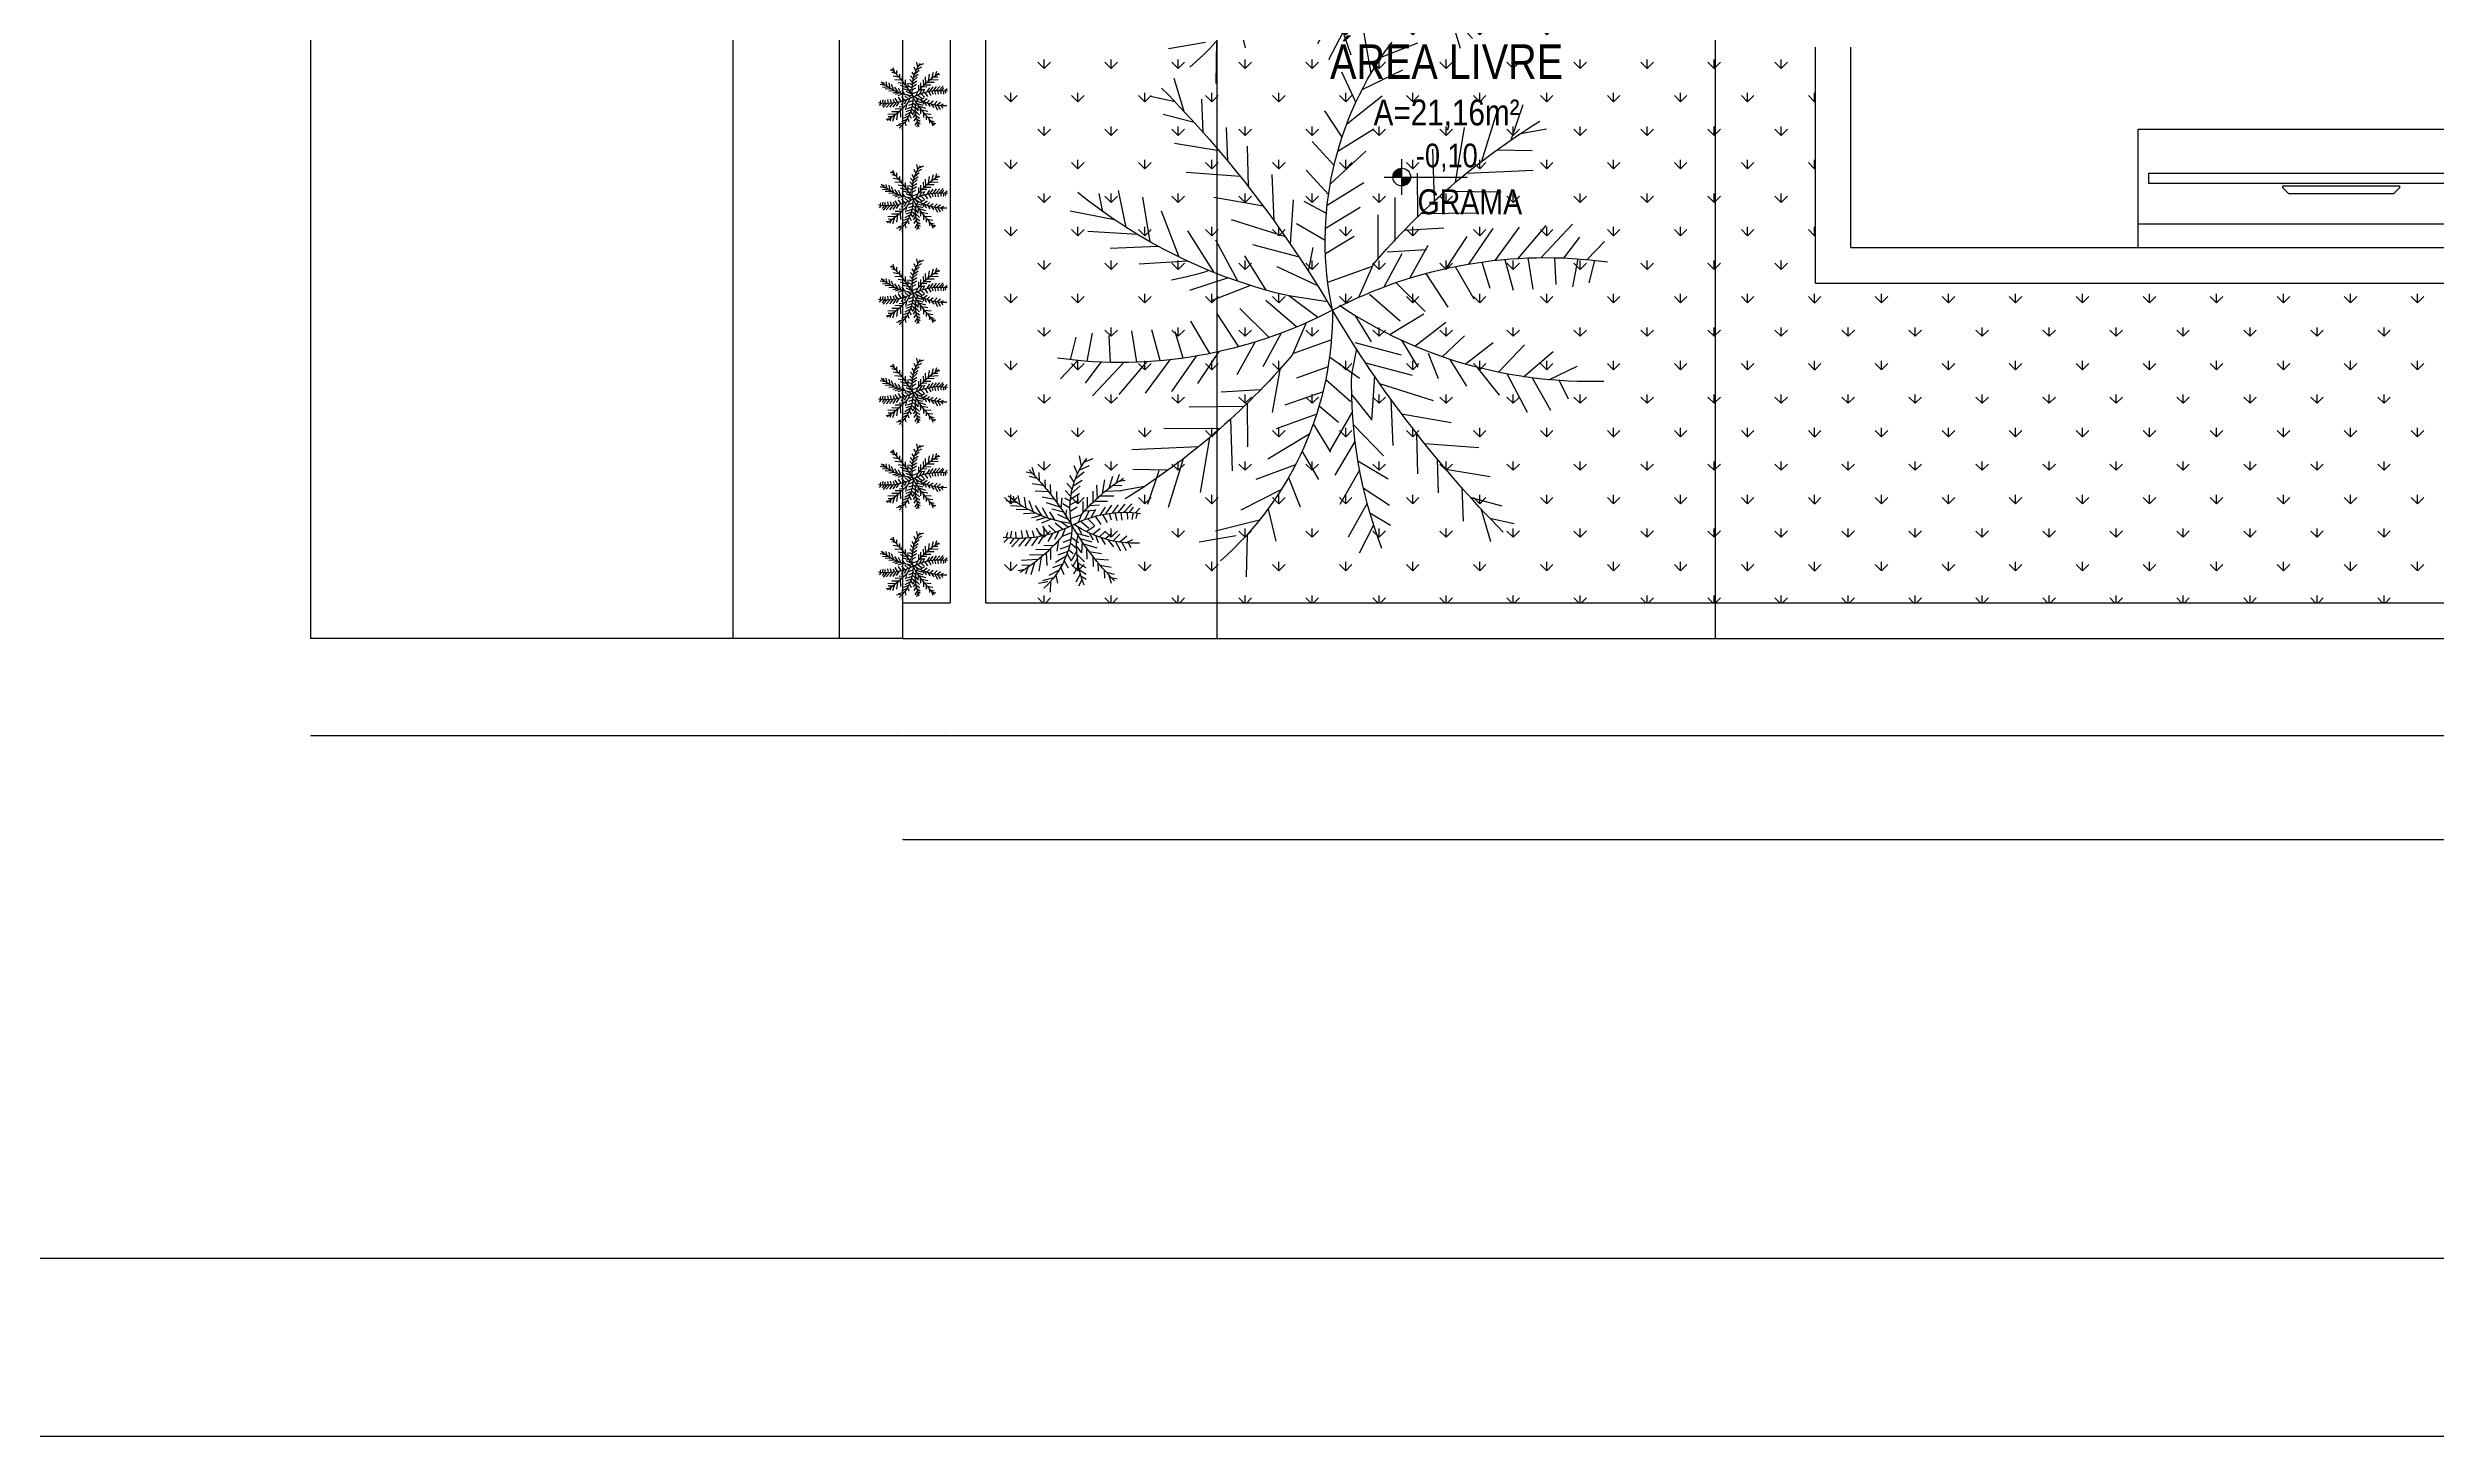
# Model space of a CAD drawing. Header units: millimetres. Extents: x -6300 to 1991, y -4770 to 4545.
# Drawn here: x -3081 to -2072, y 90 to 676 of the extents above; entities that cross this region are included whole.
import ezdxf
from ezdxf.enums import TextEntityAlignment as Align

# ---------------------------------------------------------------- set-up
doc = ezdxf.new("R2010")
doc.units = ezdxf.units.MM
doc.header["$LTSCALE"] = 20
doc.header["$MEASUREMENT"] = 0
doc.linetypes.add('CONTINU', pattern=[0])
doc.layers.get('0').update_dxf_attribs({"linetype": 'CONTINUOUS'})
doc.layers.get('DEFPOINTS').update_dxf_attribs({"linetype": 'CONTINUOUS'})
for name, color, linetype in [('COTA', 7, 'CONTINUOUS'), ('E-hatch', 8, 'CONTINUOUS'), ('E-txt-g', 3, 'CONTINUOUS'), ('LAYER7', 4, 'CONTINUOUS'), ('Lotes', 2, 'CONTINUOUS'), ('VE', 118, 'CONTINUOUS'), ('VEGET', 76, 'CONTINUOUS')]:
    doc.layers.add(name, color=color, linetype=linetype)
for name, color, linetype, lineweight in [('E-Pen-C', 4, 'CONTINUOUS', 15), ('E-Pen-G', 3, 'CONTINUOUS', 30), ('E-Txt-W', 7, 'CONTINUOUS', 20)]:
    doc.layers.add(name, color=color, linetype=linetype, lineweight=lineweight)
doc.styles.add('F2', font='ARIALN.TTF')
doc.styles.add('REG60', font='romans.shx', dxfattribs={"width": 0.8, "height": 0.15})
doc.styles.add('REG80', font='romans.shx', dxfattribs={"width": 0.8, "height": 0.2})
doc.dimstyles.new('DIMENSION-1', dxfattribs={"dimtxt": 0.145, "dimasz": 0.07, "dimexe": 1, "dimexo": 0, "dimgap": 0.12, "dimtad": 1, "dimzin": 7, "dimdsep": 46, "dimtxsty": 'F2', "dimblk1": 'TRACO', "dimblk2": 'TRACO', "dimsah": 1, "dimcen": 1, "dimse1": 1, "dimse2": 1, "dimclrd": 4, "dimclre": 256, "dimclrt": 4, "dimadec": 8, "dimazin": 0, "dimtfac": 1, "dimtix": 1, "dimtmove": 2, "dimatfit": 3, "dimldrblk": 'TRACO', "dimfxl": 1, "dimtolj": 1, "dimtzin": 0, "dimarcsym": 0})
pattern_1 = [(90, (-158294.171, -2316.25), (-14.1421356, 14.1421356), [3.75, -24.5342713]), (45, (-158294.171, -2316.25), (-14.1421356, 14.1421356), [3.75, -16.25]), (135, (-158294.171, -2316.25), (-14.1421356, -14.1421356), [3.75, -16.25])]

# ---------------------------------------------------------------- blocks, each defined once
blk = doc.blocks.new('TRACO')
at = {"layer": 'E-Pen-C'}
for p, q in [((-1, 0), (1, 0)), ((0, 1), (0, -1))]:
    blk.add_line(p, q, dxfattribs=at)
at = {"layer": 'E-Pen-G'}
blk.add_line((0, 0), (0, 0), dxfattribs=at)
blk = doc.blocks.new('*D836')
at = {"layer": 'COTA', "color": 4, "linetype": 'Continuous', "lineweight": -2}
blk.add_line((-1629.8, 385.9), (-2319.3, 385.9), dxfattribs=at)
at = {"layer": 'DEFPOINTS', "color": 0, "linetype": 'Continuous'}
for p in [(-2319.4, 592.1, -183), (-1629.7, 577.1, -183), (-2319.4, 385.9)]:
    blk.add_point(p, dxfattribs=at)
at = {"layer": 'COTA', "color": 4, "linetype": 'Continuous', "lineweight": -2, "xscale": 0.07, "yscale": 0.07, "zscale": 0.07, "rotation": 180}
blk.add_blockref('TRACO', (-2319.4, 385.9), dxfattribs=at)
at = {"layer": 'COTA', "color": 4, "linetype": 'Continuous', "lineweight": -2, "xscale": 0.07, "yscale": 0.07, "zscale": 0.07}
blk.add_blockref('TRACO', (-1629.7, 385.9), dxfattribs=at)
at = {"layer": 'COTA', "color": 4, "linetype": 'Continuous', "insert": (-1974.5, 386.1), "char_height": 0.145, "attachment_point": 5, "style": 'F2'}
blk.add_mtext('\\A1;689.67', dxfattribs=at)
blk = doc.blocks.new('*D837')
at = {"layer": 'COTA', "color": 4, "linetype": 'Continuous', "lineweight": -2}
blk.add_line((-2319.5, 385.9), (-2334.3, 385.9), dxfattribs=at)
at = {"layer": 'DEFPOINTS', "color": 0, "linetype": 'Continuous'}
for p in [(-2334.4, 592.1, -183), (-2319.4, 592.1, -183), (-2334.4, 385.9)]:
    blk.add_point(p, dxfattribs=at)
at = {"layer": 'COTA', "color": 4, "linetype": 'Continuous', "lineweight": -2, "xscale": 0.07, "yscale": 0.07, "zscale": 0.07, "rotation": 180}
blk.add_blockref('TRACO', (-2334.4, 385.9), dxfattribs=at)
at = {"layer": 'COTA', "color": 4, "linetype": 'Continuous', "lineweight": -2, "xscale": 0.07, "yscale": 0.07, "zscale": 0.07}
blk.add_blockref('TRACO', (-2319.4, 385.9), dxfattribs=at)
at = {"layer": 'COTA', "color": 4, "linetype": 'Continuous', "insert": (-2326.9, 386.1), "char_height": 0.145, "attachment_point": 5, "style": 'F2'}
blk.add_mtext('\\A1;15.00', dxfattribs=at)
blk = doc.blocks.new('*D838')
at = {"layer": 'COTA', "color": 4, "linetype": 'Continuous', "lineweight": -2}
blk.add_line((-2334.5, 385.9), (-2684.6, 385.9), dxfattribs=at)
at = {"layer": 'DEFPOINTS', "color": 0, "linetype": 'Continuous'}
for p in [(-2334.4, 592.1, -183), (-2684.7, 442.1, -183), (-2684.7, 385.9)]:
    blk.add_point(p, dxfattribs=at)
at = {"layer": 'COTA', "color": 4, "linetype": 'Continuous', "lineweight": -2, "xscale": 0.07, "yscale": 0.07, "zscale": 0.07, "rotation": 180}
blk.add_blockref('TRACO', (-2684.7, 385.9), dxfattribs=at)
at = {"layer": 'COTA', "color": 4, "linetype": 'Continuous', "lineweight": -2, "xscale": 0.07, "yscale": 0.07, "zscale": 0.07}
blk.add_blockref('TRACO', (-2334.4, 385.9), dxfattribs=at)
at = {"layer": 'COTA', "color": 4, "linetype": 'Continuous', "insert": (-2509.5, 386.1), "char_height": 0.145, "attachment_point": 5, "style": 'F2'}
blk.add_mtext('\\A1;350.33', dxfattribs=at)
blk = doc.blocks.new('*D839')
at = {"layer": 'COTA', "color": 4, "linetype": 'Continuous', "lineweight": -2}
blk.add_line((-2684.8, 385.9), (-2699.6, 385.9), dxfattribs=at)
at = {"layer": 'DEFPOINTS', "color": 0, "linetype": 'Continuous'}
for p in [(-2699.7, 442.1, -183), (-2684.7, 442.1, -183), (-2699.7, 385.9)]:
    blk.add_point(p, dxfattribs=at)
at = {"layer": 'COTA', "color": 4, "linetype": 'Continuous', "lineweight": -2, "xscale": 0.07, "yscale": 0.07, "zscale": 0.07, "rotation": 180}
blk.add_blockref('TRACO', (-2699.7, 385.9), dxfattribs=at)
at = {"layer": 'COTA', "color": 4, "linetype": 'Continuous', "lineweight": -2, "xscale": 0.07, "yscale": 0.07, "zscale": 0.07}
blk.add_blockref('TRACO', (-2684.7, 385.9), dxfattribs=at)
at = {"layer": 'COTA', "color": 4, "linetype": 'Continuous', "insert": (-2692.2, 386.1), "char_height": 0.145, "attachment_point": 5, "style": 'F2'}
blk.add_mtext('\\A1;15.00', dxfattribs=at)
blk = doc.blocks.new('*D840')
at = {"layer": 'COTA', "color": 4, "linetype": 'Continuous', "lineweight": -2}
blk.add_line((-2719.6, 342.2), (-469.8, 342.2), dxfattribs=at)
at = {"layer": 'DEFPOINTS', "color": 0, "linetype": 'Continuous'}
for p in [(-2719.7, 427.1, -183), (-469.7, 427.1, -183), (-469.7, 342.2)]:
    blk.add_point(p, dxfattribs=at)
at = {"layer": 'COTA', "color": 4, "linetype": 'Continuous', "lineweight": -2, "xscale": 0.07, "yscale": 0.07, "zscale": 0.07, "rotation": 180}
blk.add_blockref('TRACO', (-2719.7, 342.2), dxfattribs=at)
at = {"layer": 'COTA', "color": 4, "linetype": 'Continuous', "lineweight": -2, "xscale": 0.07, "yscale": 0.07, "zscale": 0.07}
blk.add_blockref('TRACO', (-469.7, 342.2), dxfattribs=at)
at = {"layer": 'COTA', "color": 4, "linetype": 'Continuous', "insert": (-1594.7, 342.4), "char_height": 0.145, "attachment_point": 5, "style": 'F2'}
blk.add_mtext('\\A1;2250.00', dxfattribs=at)
blk = doc.blocks.new('*D895')
at = {"layer": 'COTA', "color": 4, "linetype": 'Continuous', "lineweight": -2}
blk.add_line((-2699.8, 385.9), (-2719.6, 385.9), dxfattribs=at)
at = {"layer": 'DEFPOINTS', "color": 0, "linetype": 'Continuous'}
for p in [(-2719.7, 442.1, -183), (-2699.7, 442.1, -183), (-2719.7, 385.9)]:
    blk.add_point(p, dxfattribs=at)
at = {"layer": 'COTA', "color": 4, "linetype": 'Continuous', "lineweight": -2, "xscale": 0.07, "yscale": 0.07, "zscale": 0.07, "rotation": 180}
blk.add_blockref('TRACO', (-2719.7, 385.9), dxfattribs=at)
at = {"layer": 'COTA', "color": 4, "linetype": 'Continuous', "lineweight": -2, "xscale": 0.07, "yscale": 0.07, "zscale": 0.07}
blk.add_blockref('TRACO', (-2699.7, 385.9), dxfattribs=at)
at = {"layer": 'COTA', "color": 4, "linetype": 'Continuous', "insert": (-2709.7, 386.1), "char_height": 0.145, "attachment_point": 5, "style": 'F2'}
blk.add_mtext('\\A1;20.00', dxfattribs=at)
blk = doc.blocks.new('*D905')
at = {"layer": 'COTA', "color": 4, "linetype": 'Continuous', "lineweight": -2}
blk.add_line((-2746.4, 427.2), (-2746.4, 442), dxfattribs=at)
at = {"layer": 'DEFPOINTS', "color": 0, "linetype": 'Continuous'}
for p in [(-2746.4, 442.1), (-2719.7, 442.1, -183), (-2719.7, 427.1, -183)]:
    blk.add_point(p, dxfattribs=at)
at = {"layer": 'COTA', "color": 4, "linetype": 'Continuous', "lineweight": -2, "xscale": 0.07, "yscale": 0.07, "zscale": 0.07}
for p, rotation in [((-2746.4, 442.1), 90), ((-2746.4, 427.1), 270)]:
    blk.add_blockref('TRACO', p, dxfattribs=dict(at, rotation=rotation))
at = {"layer": 'COTA', "color": 4, "linetype": 'Continuous', "insert": (-2746.6, 434.6), "char_height": 0.145, "attachment_point": 5, "rotation": 90, "style": 'F2'}
blk.add_mtext('\\A1;15.00', dxfattribs=at)
blk = doc.blocks.new('*D906')
at = {"layer": 'COTA', "color": 4, "linetype": 'Continuous', "lineweight": -2}
blk.add_line((-2746.4, 442.2), (-2746.4, 909.4), dxfattribs=at)
at = {"layer": 'DEFPOINTS', "color": 0, "linetype": 'Continuous'}
for p in [(-2746.4, 909.5), (-2719.7, 909.5, -82), (-2719.7, 442.1, -183)]:
    blk.add_point(p, dxfattribs=at)
at = {"layer": 'COTA', "color": 4, "linetype": 'Continuous', "lineweight": -2, "xscale": 0.07, "yscale": 0.07, "zscale": 0.07}
for p, rotation in [((-2746.4, 909.5), 90), ((-2746.4, 442.1), 270)]:
    blk.add_blockref('TRACO', p, dxfattribs=dict(at, rotation=rotation))
at = {"layer": 'COTA', "color": 4, "linetype": 'Continuous', "insert": (-2746.6, 675.8), "char_height": 0.145, "attachment_point": 5, "rotation": 90, "style": 'F2'}
blk.add_mtext('\\A1;467.41', dxfattribs=at)
blk = doc.blocks.new('*D916')
at = {"layer": 'COTA', "color": 4, "linetype": 'Continuous', "lineweight": -2}
blk.add_line((-2791.4, 2527), (-2791.4, 427.2), dxfattribs=at)
at = {"layer": 'DEFPOINTS', "color": 0, "linetype": 'Continuous'}
for p in [(-2719.7, 2527.1, -183), (-2791.4, 427.1), (-2719.7, 427.1, -183)]:
    blk.add_point(p, dxfattribs=at)
at = {"layer": 'COTA', "color": 4, "linetype": 'Continuous', "lineweight": -2, "xscale": 0.07, "yscale": 0.07, "zscale": 0.07}
for p, rotation in [((-2791.4, 2527.1), 90), ((-2791.4, 427.1), 270)]:
    blk.add_blockref('TRACO', p, dxfattribs=dict(at, rotation=rotation))
at = {"layer": 'COTA', "color": 4, "linetype": 'Continuous', "insert": (-2791.6, 1477.1), "char_height": 0.145, "attachment_point": 5, "rotation": 90, "style": 'F2'}
blk.add_mtext('\\A1;2100.00', dxfattribs=at)
blk = doc.blocks.new('*D917')
at = {"layer": 'COTA', "color": 4, "linetype": 'Continuous', "lineweight": -2}
blk.add_line((-2719.8, 385.9), (-2969.6, 385.9), dxfattribs=at)
at = {"layer": 'DEFPOINTS', "color": 0, "linetype": 'Continuous'}
for p in [(-2969.7, 427.1, -183), (-2719.7, 427.1, -183), (-2969.7, 385.9)]:
    blk.add_point(p, dxfattribs=at)
at = {"layer": 'COTA', "color": 4, "linetype": 'Continuous', "lineweight": -2, "xscale": 0.07, "yscale": 0.07, "zscale": 0.07, "rotation": 180}
blk.add_blockref('TRACO', (-2969.7, 385.9), dxfattribs=at)
at = {"layer": 'COTA', "color": 4, "linetype": 'Continuous', "lineweight": -2, "xscale": 0.07, "yscale": 0.07, "zscale": 0.07}
blk.add_blockref('TRACO', (-2719.7, 385.9), dxfattribs=at)
at = {"layer": 'COTA', "color": 4, "linetype": 'Continuous', "insert": (-2844.7, 386.1), "char_height": 0.145, "attachment_point": 5, "style": 'F2'}
blk.add_mtext('\\A1;250.00', dxfattribs=at)
blk = doc.blocks.new('*D919')
at = {"layer": 'COTA', "color": 4, "linetype": 'Continuous', "lineweight": -2}
blk.add_line((-2376.7, 871.7), (-2376.7, 577.2), dxfattribs=at)
at = {"layer": 'DEFPOINTS', "color": 0, "linetype": 'Continuous'}
for p in [(-2334.4, 871.8, -183), (-2376.7, 577.1), (-2334.4, 577.1, -183)]:
    blk.add_point(p, dxfattribs=at)
at = {"layer": 'COTA', "color": 4, "linetype": 'Continuous', "lineweight": -2, "xscale": 0.07, "yscale": 0.07, "zscale": 0.07}
for p, rotation in [((-2376.7, 871.8), 90), ((-2376.7, 577.1), 270)]:
    blk.add_blockref('TRACO', p, dxfattribs=dict(at, rotation=rotation))
at = {"layer": 'COTA', "color": 4, "linetype": 'Continuous', "insert": (-2376.9, 724.4), "char_height": 0.145, "attachment_point": 5, "rotation": 90, "style": 'F2'}
blk.add_mtext('\\A1;294.66', dxfattribs=at)
blk = doc.blocks.new('*D920')
at = {"layer": 'COTA', "color": 4, "linetype": 'Continuous', "lineweight": -2}
blk.add_line((-2376.7, 577), (-2376.7, 427.2), dxfattribs=at)
at = {"layer": 'DEFPOINTS', "color": 0, "linetype": 'Continuous'}
for p in [(-2334.4, 577.1, -183), (-2376.7, 427.1), (-2343, 427.1, -183)]:
    blk.add_point(p, dxfattribs=at)
at = {"layer": 'COTA', "color": 4, "linetype": 'Continuous', "lineweight": -2, "xscale": 0.07, "yscale": 0.07, "zscale": 0.07}
for p, rotation in [((-2376.7, 577.1), 90), ((-2376.7, 427.1), 270)]:
    blk.add_blockref('TRACO', p, dxfattribs=dict(at, rotation=rotation))
at = {"layer": 'COTA', "color": 4, "linetype": 'Continuous', "insert": (-2376.9, 502.1), "char_height": 0.145, "attachment_point": 5, "rotation": 90, "style": 'F2'}
blk.add_mtext('\\A1;150.00', dxfattribs=at)
blk = doc.blocks.new('*D925')
at = {"layer": 'COTA', "color": 4, "linetype": 'Continuous', "lineweight": -2}
blk.add_line((-2587.1, 871.7), (-2587.1, 427.2), dxfattribs=at)
at = {"layer": 'DEFPOINTS', "color": 0, "linetype": 'Continuous'}
for p in [(-2569.3, 871.8), (-2587.1, 427.1), (-2569.3, 427.1, -183)]:
    blk.add_point(p, dxfattribs=at)
at = {"layer": 'COTA', "color": 4, "linetype": 'Continuous', "lineweight": -2, "xscale": 0.07, "yscale": 0.07, "zscale": 0.07}
for p, rotation in [((-2587.1, 871.8), 90), ((-2587.1, 427.1), 270)]:
    blk.add_blockref('TRACO', p, dxfattribs=dict(at, rotation=rotation))
at = {"layer": 'COTA', "color": 4, "linetype": 'Continuous', "insert": (-2587.3, 649.4), "char_height": 0.145, "attachment_point": 5, "rotation": 90, "style": 'F2'}
blk.add_mtext('\\A1;444.66', dxfattribs=at)
blk = doc.blocks.new('TXT-AMB75')
at = {"layer": 'E-txt-g', "style": 'REG80', "width": 0.8, "flags": 8}
blk.add_attdef('TXT', text='', height=0.2, dxfattribs=at).set_placement((0.005, 0.296), align=Align.CENTER)
at = {"layer": 'E-Txt-W', "style": 'REG60', "width": 0.8, "flags": 8}
blk.add_attdef('TXT', text='', height=0.15, dxfattribs=at).set_placement((0.005, 0.027), align=Align.CENTER)
blk = doc.blocks.new('NV')
at = {"color": 4, "linetype": 'ByBlock', "ltscale": 0.5}
for p, q in [((-1.414, -0.142), (-1.414, 0.107)), ((-1.539, -0.018), (-0.953, -0.018))]:
    blk.add_line(p, q, dxfattribs=at)
at = {"color": 4, "ltscale": 2.5}
blk.add_circle((-1.414, -0.018), 0.0622, dxfattribs=at)
at = {"color": 4}
for points in [[(-1.414, -0.018), (-1.458, 0.026), (-1.476, -0.018), (-1.472, 0.006)], [(-1.414, -0.018), (-1.414, 0.045), (-1.458, 0.026), (-1.438, 0.04)], [(-1.414, -0.018), (-1.352, -0.018), (-1.37, -0.062), (-1.357, -0.041)], [(-1.414, -0.018), (-1.37, -0.062), (-1.414, -0.08), (-1.39, -0.075)]]:
    blk.add_solid(points, dxfattribs=at)
at = {"layer": 'E-Txt-W', "color": 4, "ltscale": 2.5, "style": 'F2'}
blk.add_attdef('COTAPISO', (-1.306, 0.073), '', height=0.15, dxfattribs=at)
blk = doc.blocks.new('FLOR2')
at = {"layer": 'VE', "color": 8}
for p, q in [((-80.3, 253.3), (-101.6, 282.1)), ((-82.6, 266.8), (-71.8, 290.5)), ((53.2, 243.8), (73.7, 286)), ((-77.5, 238.1), (-64.7, 269)), ((52.3, 229.2), (26.3, 258.5)), ((53.7, 258.4), (40.8, 273)), ((51.1, 215.2), (79.6, 258.5)), ((-74.7, 224.4), (-101.7, 246.3)), ((-69.4, 199.7), (-47.7, 241.3)), ((49.4, 200.4), (16.6, 234.2)), ((48.1, 190.9), (79.6, 229.4)), ((-66.3, 186.3), (-93.5, 208.1)), ((-61.3, 166.2), (-30.7, 213.6)), ((43.9, 166.6), (16.6, 210)), ((197.1, 193.1), (174.8, 202.3)), ((-57.8, 153.1), (-91, 179.1)), ((-50.9, 128.4), (-27.3, 174.9)), ((34.9, 127.8), (16.6, 176)), ((42.1, 157.4), (74.8, 195.4)), ((174.2, 158.1), (152.7, 176.1)), ((187.8, 178.2), (161.1, 191.4)), ((193, 186.4), (218.9, 189.4)), ((-228.8, 121.8), (-258.8, 154)), ((157.5, 136.3), (134.7, 159.9)), ((166, 147.1), (213.3, 152.2)), ((179.9, 166.3), (207.2, 166.2)), ((-195.2, 116.4), (-211.3, 146.7)), ((-157.4, 106.1), (-168.5, 136.9)), ((-128.8, 95.1), (-135.3, 128.2)), ((-45.4, 110.2), (-82.7, 140.9)), ((-39.3, 91.1), (-19.9, 146.4)), ((27.5, 102.9), (6.9, 146.9)), ((30.7, 113.1), (65.1, 137.2)), ((141.8, 117.9), (121.5, 144.1)), ((150.9, 128.4), (195.6, 131.1)), ((-248.3, 123.4), (-282.9, 101.8)), ((-209.5, 119.1), (-251.1, 97.5)), ((-171.1, 110.4), (-216.8, 98.5)), ((-143, 100.9), (-184.2, 85)), ((-101.1, 81.5), (-107.5, 115.3)), ((-36.3, 82.2), (-75, 107.5)), ((-30.9, 66.6), (-12.1, 113)), ((17.2, 73.9), (2, 112.9)), ((23.1, 89.8), (60.2, 112.9)), ((81.1, 61.1), (66.9, 100.4)), ((105, 81.1), (89.8, 117)), ((125.4, 100.5), (108.7, 123.5)), ((134.9, 110.4), (178, 110.1)), ((-110.7, 86.6), (-160.6, 77.4)), ((-91.7, 76.1), (-133.4, 59.7)), ((-84.2, 71.5), (-80.2, 97.5)), ((-61, 55.7), (-56.7, 89.9)), ((-18.6, 33.4), (-9.2, 79.1)), ((54.7, 41.9), (48.8, 84.2)), ((97.7, 74.8), (137.5, 72.5)), ((115.6, 91), (160.4, 89.1)), ((189.8, 32.5), (233.7, 85.8)), ((-71.4, 63.1), (-110.4, 47.3)), ((-25, 50.2), (-47.6, 61.3)), ((-11.4, 15.4), (7.9, 51.4)), ((7.7, 13.9), (7.9, 51.4)), ((28.8, 25.6), (25.9, 67.6)), ((67, 50.6), (105.8, 45.4)), ((127.7, 19.7), (162.5, 64.9)), ((161.6, 26), (195.9, 72.7)), ((228.3, 43.3), (249.4, 72.6)), ((234.1, 50.4), (269.5, 38.8)), ((256.3, 52.6), (276.4, 71.1)), ((-79, 0.2), (-115.2, 27.6)), ((-50.4, 47.4), (-82.6, 34.3)), ((-27.9, 27.5), (-69, 0.4)), ((43.6, 34.6), (82.9, 28.8)), ((103.6, 16.2), (129.9, 47.5)), ((175.1, 28.9), (226.4, 2.4)), ((209.1, 37.6), (258.9, 19.8)), ((-190.4, -16.5), (-241.7, 10.1)), ((-162.2, -10.6), (-203.9, 23.1)), ((-138.3, -6.5), (-174.5, 20.9)), ((-104.1, -2.9), (-140.4, 24.4)), ((-34.8, -7.8), (-70.5, 0.7)), ((17.8, -11.5), (53.6, 12.1)), ((19.5, 20.2), (55.1, 11.7)), ((74.5, 13.1), (115.2, -7.4)), ((122.9, 19), (159.1, -8.4)), ((146.8, 23), (188.6, -10.7)), ((-260.6, -36.3), (-297.5, -24.2)), ((-224.4, -25.1), (-274.3, -7.4)), ((-205.1, -20), (-249, -73.3)), ((-176.9, -13.5), (-211.2, -60.3)), ((-143.1, -7.2), (-177.8, -52.5)), ((-119, -3.8), (-145.3, -35)), ((-90.2, -2.9), (-116.5, -34.1)), ((-59, -22.2), (-98.2, -16.3)), ((-43.8, -14.7), (-40.9, -56.7)), ((-17.4, -15.4), (-5.3, -45.9)), ((32.9, -20.5), (32.1, -58.5)), ((42.4, -25.6), (71.3, -6.3)), ((66.1, -36.8), (101.2, -13.5)), ((88.6, -45.5), (126.2, -21)), ((-271.7, -40.1), (-291.8, -58.6)), ((-243.7, -30.8), (-264.8, -60.1)), ((-82.4, -38.1), (-121.1, -32.9)), ((-96.4, -48.6), (-82.2, -87.9)), ((-70, -29.4), (-64.1, -71.7)), ((5.3, -32.4), (-13.4, -78.7)), ((9.6, -37.7), (32.3, -48.8)), ((54.4, -31.5), (57.1, -66)), ((80.3, -42.5), (81.7, -68.7)), ((98.9, -48.8), (111.9, -80.7)), ((109.3, -51.9), (156.4, -33)), ((143.9, -59.5), (181, -35.7)), ((173.3, -63.2), (215.7, -42.4)), ((212.6, -64.1), (249.1, -34.6)), ((240.1, -54.5), (268.6, -27.6)), ((-113, -62.3), (-152.8, -60)), ((-120.3, -68.7), (-105.1, -104.5)), ((-23.5, -56.8), (-61.5, -71.9)), ((-25.5, -69.9), (-13.5, -100.4)), ((15.6, -54.2), (-3.2, -100.5)), ((21, -69.7), (59.6, -95)), ((50.8, -62.6), (58.9, -94.5)), ((64.2, -73.5), (111.4, -79.4)), ((128.7, -56.7), (141.8, -87.8)), ((159, -61.7), (176, -89.7)), ((198, -64.3), (219.9, -90.7)), ((232.1, -62.8), (267.9, -88.5)), ((-150.3, -97.9), (-193.3, -97.6)), ((-131, -78.5), (-175.7, -76.6)), ((-140.7, -88), (-124, -111.1)), ((-28.9, -84.6), (-68.3, -95.7)), ((23.9, -78.7), (4.6, -133.9)), ((30, -97.7), (67.4, -128.4)), ((74.6, -82.5), (81.9, -127.1)), ((87.1, -94.1), (128.1, -98.7)), ((-166.3, -115.9), (-211, -118.7)), ((-172.9, -123.8), (-150, -147.4)), ((-157.1, -105.4), (-136.8, -131.7)), ((-37.2, -114.1), (-68.5, -119.5)), ((-39.9, -122.1), (-27.9, -152.6)), ((-31.5, -100), (-16.7, -124.3)), ((35.5, -115.9), (12, -162.5)), ((101.9, -109), (98.1, -145.2)), ((108.6, -116.2), (149.5, -121.2)), ((-181.4, -134.6), (-228.6, -139.7)), ((-189.5, -145.7), (-168.1, -163.6)), ((-45.5, -137.8), (-81, -147.5)), ((42.5, -140.6), (75.6, -166.6)), ((120.9, -130.2), (119.1, -162.8)), ((131.2, -142.8), (171.4, -148.5)), ((-195.2, -153.8), (-222.5, -153.8)), ((-203.2, -165.8), (-176.5, -178.9)), ((-59.4, -170.6), (-98.3, -175.1)), ((-50.1, -149.5), (-40.8, -185.5)), ((45.9, -153.7), (15.3, -201.1)), ((137.7, -151.4), (134.9, -176.1)), ((145.5, -162.1), (177.9, -167.4)), ((-208.4, -174), (-234.3, -177)), ((-212.4, -180.7), (-190.1, -189.9)), ((-71.3, -194.2), (-110.7, -203.1)), ((-63.4, -178.9), (-44, -219.3)), ((54.1, -187.2), (32.4, -228.8)), ((50.9, -173.8), (78.2, -195.6)), ((-84.5, -217), (-113.5, -232.1)), ((-75.6, -202), (-60.4, -237.2)), ((59.4, -211.9), (86.4, -233.9)), ((-90.3, -226.2), (-80.6, -245)), ((62.1, -225.6), (49.4, -256.6)), ((64.9, -240.8), (86.2, -269.6)), ((67.3, -254.3), (56.5, -278))]:
    blk.add_line(p, q, dxfattribs=at)
for centre, radius, start, end in [((1087.9, 462.4), 1186.7, 188.516, 202.6061), ((-486.5, 269.5), 540.3, 336.1944, 2.2987), ((-211.8, 435.3), 475.2, 295.4351, 330.987), ((-111.8, 349.6), 262, 304.4561, 313.2891), ((-266.2, -219.1), 342.9, 41.079, 90.2435), ((11.4, 742.8), 732.4, 273.4205, 291.3892), ((-26.8, -730.3), 732.4, 93.4205, 111.3892), ((196.4, -422.9), 475.2, 115.4351, 150.987), ((-481.7, 27.7), 466.5, 321.3423, 356.988), ((200.6, 278.7), 342.9, 232.5988, 281.7634), ((-1103.2, -449.9), 1186.7, 8.516, 22.6061), ((-241, -435.3), 473.3, 32.1218, 54.7349)]:
    blk.add_arc(centre, radius, start, end, dxfattribs=at)

msp = doc.modelspace()

# ---------------------------------------------------------------- hatches: boundary and pattern name
at = {"layer": 'E-hatch'}
h = msp.add_hatch(dxfattribs=at)
h.set_pattern_fill('GRASS', color=8, scale=20, style=0)
h.set_pattern_definition(pattern_1)
h.paths.add_polyline_path([(-2684.708, 1102.092), (-2419.698, 1102.092), (-2419.719, 871.755), (-2334.38, 871.755), (-2334.38, 442.092), (-2684.708, 442.092)])
h.paths.add_polyline_path([(-2683.723, 1092.649), (-2683.723, 962.649), (-2653.723, 962.649), (-2653.723, 1092.649)], flags=16)
h.paths.add_polyline_path([(-2684.708, 979.497), (-2584.708, 979.497), (-2584.708, 982.497), (-2684.708, 982.497)], flags=17)
h.paths.add_polyline_path([(-2649.708, 1092.649), (-2649.708, 962.649), (-2619.708, 962.649), (-2619.708, 1092.649)], flags=16)
h.paths.add_polyline_path([(-2609.708, 1092.649), (-2609.708, 962.649), (-2579.708, 962.649), (-2579.708, 1092.649)], flags=16)
h.paths.add_polyline_path([(-2569.708, 1092.649), (-2569.708, 962.649), (-2539.708, 962.649), (-2539.708, 1092.649)], flags=16)
h.paths.add_polyline_path([(-2489.708, 1092.649), (-2489.708, 962.649), (-2459.708, 962.649), (-2459.708, 1092.649)], flags=16)
h.paths.add_polyline_path([(-2529.708, 1092.649), (-2529.708, 962.649), (-2499.708, 962.649), (-2499.708, 1092.649)], flags=16)
h.paths.add_polyline_path([(-2449.708, 1092.649), (-2449.708, 962.649), (-2419.708, 962.649), (-2419.708, 1092.649)], flags=16)
h.paths.add_polyline_path([(-2383.837, 785.5), (-2343.808, 785.5), (-2343.808, 766.033), (-2383.837, 766.033)], flags=16)
h.paths.add_polyline_path([(-2509.022, 621.874), (-2509.022, 625.606), (-2510.45, 625.322), (-2511.661, 624.513)], flags=24)
h.paths.add_polyline_path([(-2509.022, 621.874), (-2511.661, 624.513), (-2512.47, 623.302), (-2512.754, 621.874)], flags=8)
h.paths.add_polyline_path([(-2509.022, 621.874), (-2505.289, 621.874), (-2505.573, 620.445), (-2506.382, 619.234)], flags=8)
h.paths.add_polyline_path([(-2509.022, 621.874), (-2506.382, 619.234), (-2507.593, 618.425), (-2509.022, 618.141)], flags=24)
edge = h.paths.add_edge_path(flags=16)
edge.add_line((-2509.022, 614.409), (-2509.022, 629.339))
edge = h.paths.add_edge_path(flags=16)
edge.add_arc((-2509.022, 621.874), 3.732, 0, 360)
edge = h.paths.add_edge_path(flags=16)
edge.add_line((-2516.486, 621.874), (-2481.375, 621.874))
h.paths.add_polyline_path([(-2506.054, 620.984), (-2477.746, 620.984), (-2477.746, 639.013), (-2506.054, 639.013)], flags=24)
h.paths.add_polyline_path([(-2543.878, 658.706), (-2436.294, 658.706), (-2436.294, 686.26), (-2543.878, 686.26)], flags=24)
h.paths.add_polyline_path([(-2524.193, 638.223), (-2455.98, 638.223), (-2455.98, 657.937), (-2524.193, 657.937)], flags=24)
h.paths.add_polyline_path([(-2514.786, 837.959), (-2475.203, 837.959), (-2475.203, 868.146), (-2514.786, 868.146)], flags=24)
h.paths.add_polyline_path([(-2392.643, 837.959), (-2362.298, 837.959), (-2362.298, 868.146), (-2392.643, 868.146)], flags=24)
h.paths.add_polyline_path([(-2664.78, 837.959), (-2625.197, 837.959), (-2625.197, 868.146), (-2664.78, 868.146)], flags=24)
h.paths.add_polyline_path([(-2381.066, 704.746), (-2381.066, 744.329), (-2411.252, 744.329), (-2411.252, 704.746)], flags=24)
h.paths.add_polyline_path([(-2591.455, 629.884), (-2591.455, 669.467), (-2621.642, 669.467), (-2621.642, 629.884)], flags=24)
h.paths.add_polyline_path([(-2381.066, 481.82), (-2381.066, 521.404), (-2411.252, 521.404), (-2411.252, 481.82)], flags=24)
h = msp.add_hatch(dxfattribs=at)
h.set_pattern_fill('GRASS', color=8, scale=20, style=0)
h.set_pattern_definition(pattern_1)
h.paths.add_polyline_path([(-2334.38, 577.092), (-1379.708, 577.092), (-1379.708, 442.092), (-2334.38, 442.092)])
h.paths.add_polyline_path([(-2015.157, 473.87), (-2015.157, 477.602), (-2016.585, 477.318), (-2017.796, 476.509)], flags=24)
h.paths.add_polyline_path([(-2015.157, 473.87), (-2017.796, 476.509), (-2018.605, 475.298), (-2018.889, 473.87)], flags=8)
h.paths.add_polyline_path([(-2015.157, 473.87), (-2011.424, 473.87), (-2011.709, 472.442), (-2012.518, 471.231)], flags=8)
h.paths.add_polyline_path([(-2015.157, 473.87), (-2012.518, 471.231), (-2013.729, 470.422), (-2015.157, 470.137)], flags=24)
edge = h.paths.add_edge_path(flags=16)
edge.add_line((-2015.157, 466.405), (-2015.157, 481.335))
edge = h.paths.add_edge_path(flags=16)
edge.add_arc((-2015.157, 473.87), 3.732, 0, 360)
edge = h.paths.add_edge_path(flags=16)
edge.add_line((-2022.622, 473.87), (-1987.51, 473.87))
h.paths.add_polyline_path([(-2012.19, 472.981), (-1983.882, 472.981), (-1983.882, 491.009), (-2012.19, 491.009)], flags=24)
h.paths.add_polyline_path([(-2050.014, 510.703), (-1942.429, 510.703), (-1942.429, 538.256), (-2050.014, 538.256)], flags=24)
h.paths.add_polyline_path([(-2030.328, 490.219), (-1962.115, 490.219), (-1962.115, 509.934), (-2030.328, 509.934)], flags=24)
h.paths.add_polyline_path([(-1788.141, 570.646), (-1748.112, 570.646), (-1748.112, 551.179), (-1788.141, 551.179)], flags=16)
h.paths.add_polyline_path([(-1524.251, 569.252), (-1484.222, 569.252), (-1484.222, 549.785), (-1524.251, 549.785)], flags=16)
h.paths.add_polyline_path([(-1670.348, 481.82), (-1670.348, 521.404), (-1700.535, 521.404), (-1700.535, 481.82)], flags=24)
h.paths.add_polyline_path([(-1795.042, 489.256), (-1795.042, 528.839), (-1825.229, 528.839), (-1825.229, 489.256)], flags=24)

# ---------------------------------------------------------------- linework, layer by layer
at = {"color": 8, "linetype": 'CONTINU'}
for p, q in [((-2198.072, 642.092), (-1935.072, 642.092)), ((-2198.072, 592.092), (-2198.072, 642.092)), ((-2198.072, 602.092), (-1935.072, 602.092))]:
    msp.add_line(p, q, dxfattribs=at)
for points in [[(-2031.868, 623.466), (-2031.868, 619.191), (-2193.538, 619.191), (-2193.538, 623.466)], [(-2087.74, 618.219), (-2087.74, 617.364), (-2090.305, 614.799), (-2134.475, 614.799), (-2137.04, 617.364), (-2137.04, 618.219)]]:
    msp.add_lwpolyline(points, close=True, dxfattribs=at)
at = {"layer": 'COTA', "color": 5, "linetype": 'Continuous'}
for p, q in [((-2684.708, 979.497, 48.576), (-2684.708, 442.092)), ((-2699.708, 909.497, 48.576), (-2699.708, 442.092)), ((-2334.38, 577.092), (-2334.38, 676.755)), ((-2319.38, 592.092), (-2319.38, 676.755)), ((-2319.38, 592.092), (-1868.841, 592.092)), ((-2334.38, 577.092), (-1868.841, 577.092)), ((-2719.708, 442.092), (-2699.708, 442.092)), ((-2719.708, 427.092), (-2719.708, 442.092)), ((-2704.708, 442.092), (-2699.708, 442.092)), ((-2684.708, 442.092), (-1379.708, 442.092)), ((-2719.708, 427.092), (-469.708, 427.092))]:
    msp.add_line(p, q, dxfattribs=at)
at = {"layer": 'LAYER7', "color": 8, "linetype": 'Continuous'}
for p, q in [((-2969.708, 2527.092), (-2969.708, 427.092)), ((-2719.708, 442.092), (-2719.708, 909.497, 52.365)), ((-2719.708, 427.092), (-2969.708, 427.092))]:
    msp.add_line(p, q, dxfattribs=at)
at = {"layer": 'Lotes', "color": 2}
msp.add_lwpolyline([(-6225.21, 90.189), (1232.121, 90.189), (1232.121, 4545.189), (-6225.21, 4545.189)], close=True, dxfattribs=at)
at = {"layer": 'Lotes', "color": 1}
msp.add_lwpolyline([(-6037.71, 4470.189), (1157.121, 4470.189), (1157.121, 165.189), (-6037.71, 165.189)], close=True, dxfattribs=at)

# ---------------------------------------------------------------- block references
ref = msp.add_blockref('TXT-AMB75', (-2490.484, 641.698, 182.961), dxfattribs=dict(xscale=72.9, yscale=72.9, zscale=72.9))
ref.add_attrib('TXT', 'ÁREA LIVRE', dxfattribs={"layer": 'E-txt-g', "color": 2, "height": 14.58, "style": 'F2'}).set_placement((-2490.086, 663.309, 182.961), align=Align.CENTER)
ref.add_attrib('TXT', 'A=21,16m²', dxfattribs={"layer": 'E-Txt-W', "height": 10.935, "style": 'F2'}).set_placement((-2490.086, 643.672, 182.961), align=Align.CENTER)
ref = msp.add_blockref('NV', (-2424.165, 622.935, 182.961), dxfattribs=dict(xscale=60, yscale=60, zscale=60))
ref.add_attrib('COTAPISO', '-0,10', (-2503.05, 625.967, 182.961), dxfattribs={"layer": 'E-Txt-W', "color": 4, "ltscale": 2.5, "height": 10, "style": 'F2'})
at = {"layer": 'VEGET', "ltscale": 0.35, "extrusion": (0, 0, -1), "rotation": 306.8674586725334}
for p, xscale, yscale, zscale in [((2551.031, 770.067), 0.4063363178100604, 0.4063363178100604, -0.4063363178100604), ((2538.105, 561.695), 0.4063363178100604, 0.4063363178100604, -0.4063363178100604), ((2715.353, 655.196), 0.05079203972625755, 0.05079203972625755, -0.05079203972625755), ((2715.353, 611.969), 0.05079203972625755, 0.05079203972625755, -0.05079203972625755), ((2715.353, 572.158), 0.05079203972625755, 0.05079203972625755, -0.05079203972625755), ((2715.353, 530.121), 0.05079203972625755, 0.05079203972625755, -0.05079203972625755), ((2715.353, 493.976), 0.05079203972625755, 0.05079203972625755, -0.05079203972625755), ((2648.295, 473.773), 0.1015840794525151, 0.1015840794525151, -0.1015840794525151), ((2715.353, 457.018), 0.05079203972625755, 0.05079203972625755, -0.05079203972625755)]:
    msp.add_blockref('FLOR2', p, dxfattribs=dict(at, xscale=xscale, yscale=yscale, zscale=zscale))

# ---------------------------------------------------------------- texts
at = {"color": 4, "style": 'F2'}
msp.add_text('GRAMA', height=10.5158, dxfattribs=at).set_placement((-2502.351, 606.151))

# ---------------------------------------------------------------- dimensions: what is measured, and where the dimension line sits
at = {"layer": 'COTA', "color": 7, "linetype": 'Continuous'}
for base, p1, p2, override, picture, middle in [((-2791.358, 427.092, 182.961), (-2719.708, 2527.092), (-2719.708, 427.092), {"dimfxl": 0.06}, '*D916', (-2791.552, 1477.092, 182.961)), ((-2746.4334, 909.4967, 182.9611), (-2719.7078, 442.0916), (-2719.7078, 909.4967, 100.9404), {"dimfxl": 0.06}, '*D906', (-2746.6274, 675.7941, 182.9611)), ((-2587.095, 427.092, 182.961), (-2569.31, 871.755, 182.961), (-2569.31, 427.092), {"dimadec": 0, "dimfxl": 0.06}, '*D925', (-2587.289, 649.423, 182.961)), ((-2376.677, 577.092, 182.961), (-2334.38, 871.755), (-2334.38, 577.092), {"dimadec": 0, "dimfxl": 0.06}, '*D919', (-2376.871, 724.423, 182.961)), ((-2376.677, 427.092, 182.961), (-2334.38, 577.092), (-2343.046, 427.092), {"dimadec": 0, "dimfxl": 0.06}, '*D920', (-2376.871, 502.092, 182.961)), ((-2746.433, 442.092, 182.961), (-2719.708, 427.092), (-2719.708, 442.092), {"dimfxl": 0.06}, '*D905', (-2746.627, 434.592, 182.961))]:
    dim = msp.add_linear_dim(base=base, p1=p1, p2=p2, angle=90, dimstyle='DIMENSION-1', override=override, dxfattribs=at)
    dim.commit()
    dim.dimension.update_dxf_attribs({"geometry": picture, "text_midpoint": middle})
at = {"layer": 'COTA', "color": 5, "linetype": 'Continuous'}
for base, p1, p2, picture, middle in [((-2684.708, 385.922, 182.961), (-2334.38, 592.092), (-2684.708, 442.092), '*D838', (-2509.544, 386.116, 182.961)), ((-2334.38, 385.922, 182.961), (-2319.38, 592.092), (-2334.38, 592.092), '*D837', (-2326.88, 386.116, 182.961)), ((-2319.38, 385.922, 182.961), (-1629.708, 577.092), (-2319.38, 592.092), '*D836', (-1974.544, 386.116, 182.961))]:
    dim = msp.add_linear_dim(base=base, p1=p1, p2=p2, dimstyle='DIMENSION-1', override={"dimfxl": 0.06}, dxfattribs=at)
    dim.commit()
    dim.dimension.update_dxf_attribs({"geometry": picture, "text_midpoint": middle})
at = {"layer": 'COTA', "color": 7, "linetype": 'Continuous'}
for base, p1, p2, picture, middle in [((-2719.708, 385.922, 182.961), (-2699.708, 442.092), (-2719.708, 442.092), '*D895', (-2709.708, 386.116, 182.961)), ((-2699.708, 385.922, 182.961), (-2684.708, 442.092), (-2699.708, 442.092), '*D839', (-2692.208, 386.116, 182.961)), ((-2969.708, 385.922, 182.961), (-2719.708, 427.092), (-2969.708, 427.092), '*D917', (-2844.708, 386.116, 182.961)), ((-469.708, 342.169, 182.961), (-2719.708, 427.092), (-469.708, 427.092), '*D840', (-1594.708, 342.363, 182.961))]:
    dim = msp.add_linear_dim(base=base, p1=p1, p2=p2, dimstyle='DIMENSION-1', override={"dimfxl": 0.06}, dxfattribs=at)
    dim.commit()
    dim.dimension.update_dxf_attribs({"geometry": picture, "text_midpoint": middle})

doc.saveas('drawing.dxf')
